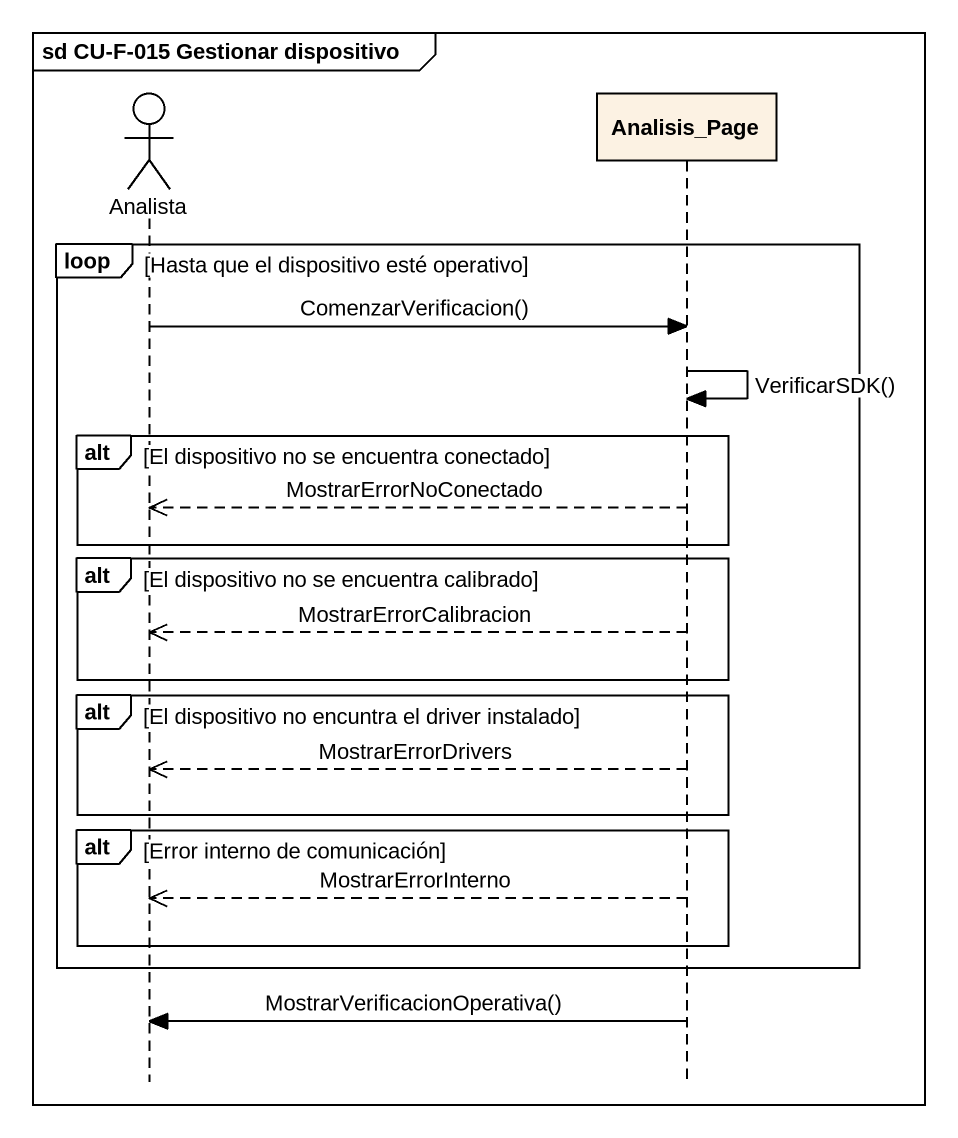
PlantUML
@startuml
mainframe sd CU-F-015 Gestionar dispositivo
hide footbox
actor Analista
participant Analisis_Page

loop Hasta que el dispositivo esté operativo
  Analista -> Analisis_Page : ComenzarVerificacion()
  Analisis_Page -> Analisis_Page : VerificarSDK()
  alt El dispositivo no se encuentra conectado
    Analisis_Page -->> Analista : MostrarErrorNoConectado
  end
  alt El dispositivo no se encuentra calibrado
    Analisis_Page -->> Analista : MostrarErrorCalibracion
  end
  alt El dispositivo no encuntra el driver instalado
    Analisis_Page -->> Analista : MostrarErrorDrivers
  end
  alt Error interno de comunicación
    Analisis_Page -->> Analista : MostrarErrorInterno
  end
end
Analisis_Page -> Analista : MostrarVerificacionOperativa()
@enduml
